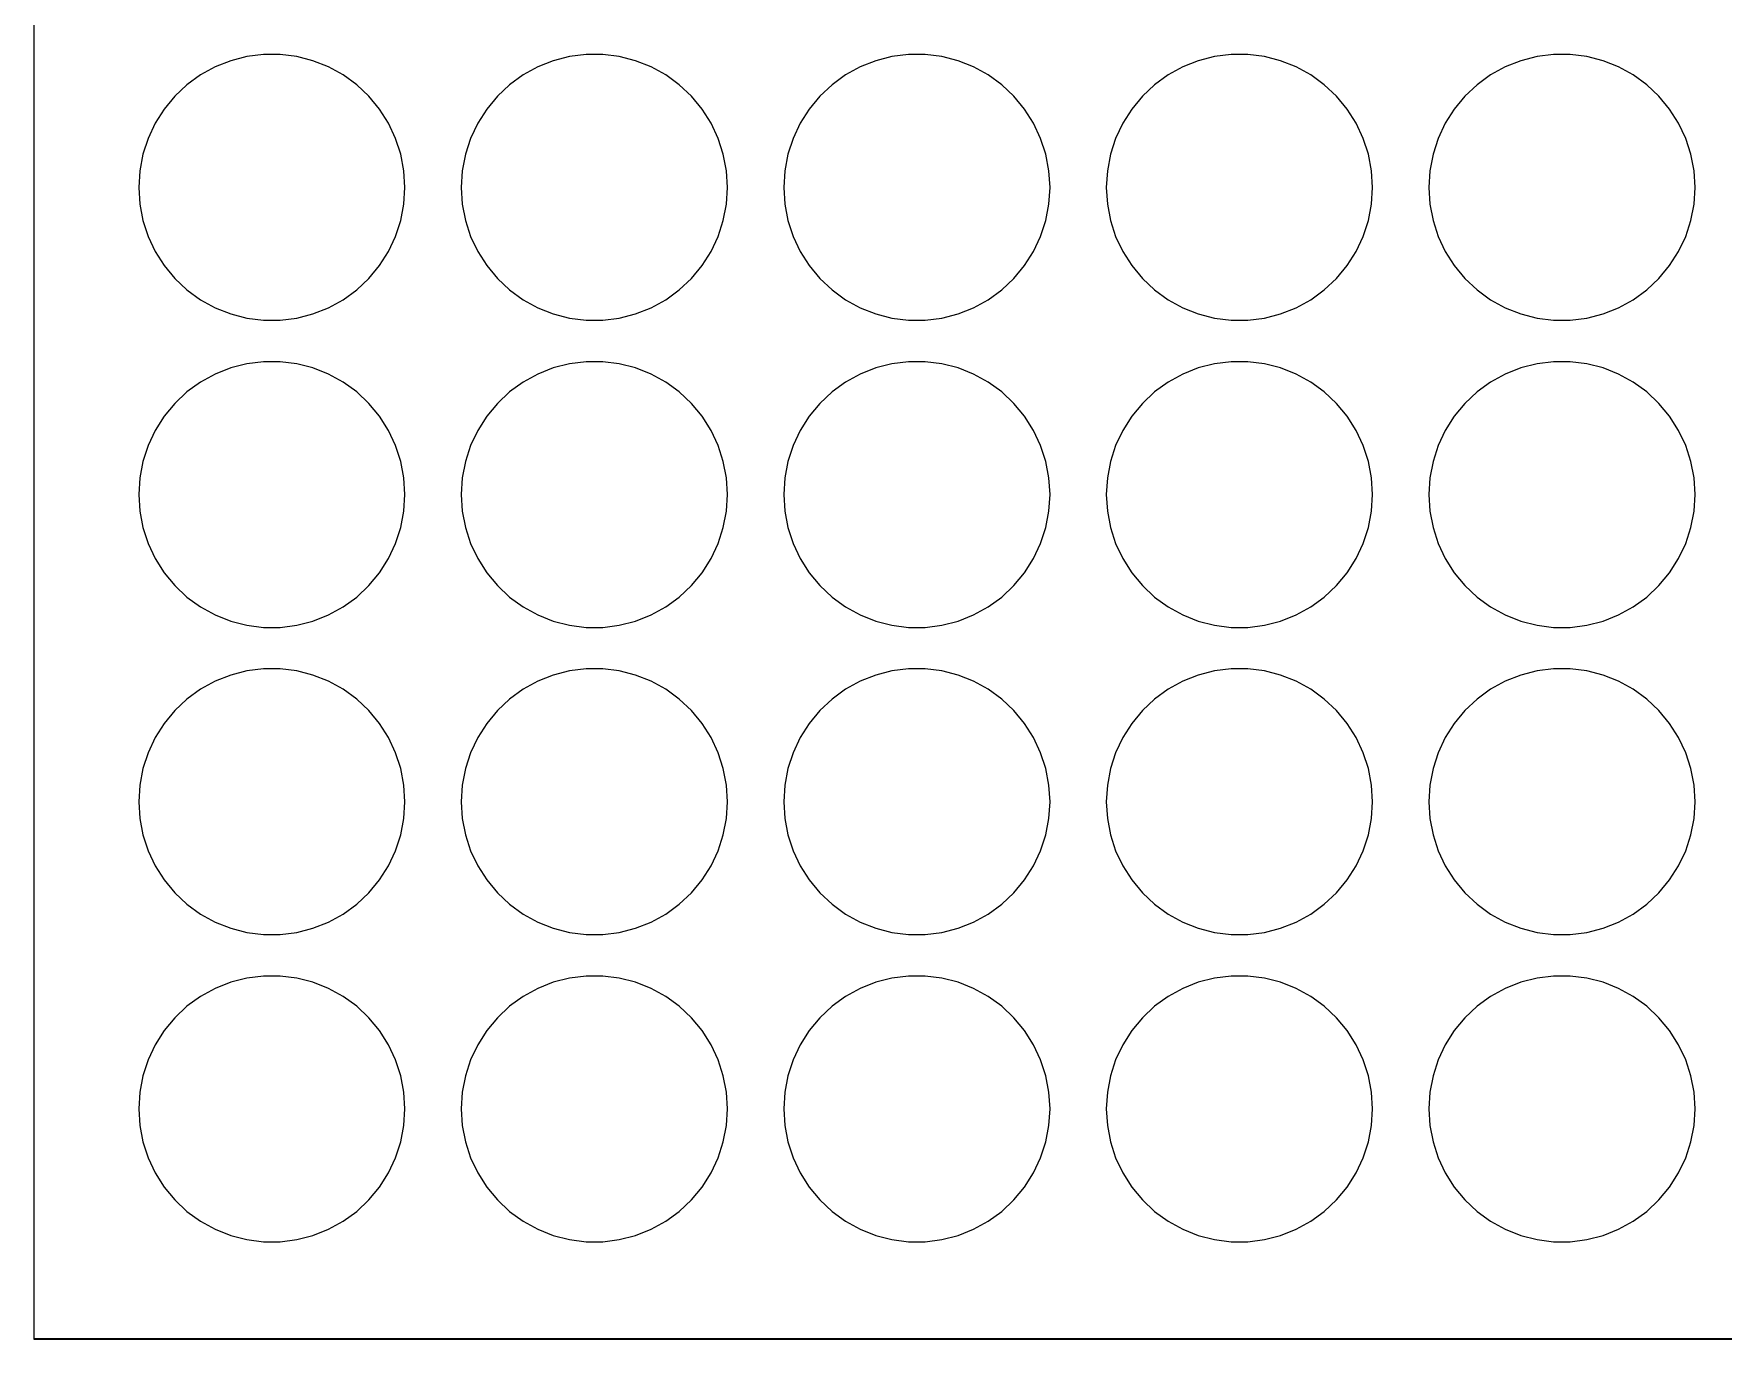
# Model space of a CAD drawing. Header units: metres. Extents: x -330 to 330, y -255 to 255.
# Drawn here: x -330 to 0, y -255 to 0 of the extents above; entities that cross this region are included whole.
import ezdxf

# ---------------------------------------------------------------- set-up
doc = ezdxf.new("R2010")
doc.units = ezdxf.units.M

msp = doc.modelspace()

# ---------------------------------------------------------------- linework, layer by layer
for p, q in [((-330, 255), (-330, -255)), ((-329.95, -254.95), (-329.95, 254.95)), ((-294.57, -6.47449), (-297.431, -8.04747)), ((-291.534, -5.27252), (-294.57, -6.47449)), ((-288.372, -4.46053), (-291.534, -5.27252)), ((-285.133, -4.0513), (-288.372, -4.46053)), ((-281.867, -4.0513), (-285.133, -4.0513)), ((-278.628, -4.46053), (-281.867, -4.0513)), ((-275.466, -5.27252), (-278.628, -4.46053)), ((-272.43, -6.47449), (-275.466, -5.27252)), ((-269.568, -8.04747), (-272.43, -6.47449)), ((-231.57, -6.47449), (-234.431, -8.04747)), ((-228.534, -5.27252), (-231.57, -6.47449)), ((-225.372, -4.46053), (-228.534, -5.27252)), ((-222.133, -4.0513), (-225.372, -4.46053)), ((-218.867, -4.0513), (-222.133, -4.0513)), ((-215.628, -4.46053), (-218.867, -4.0513)), ((-212.466, -5.27252), (-215.628, -4.46053)), ((-209.43, -6.47449), (-212.466, -5.27252)), ((-206.568, -8.04747), (-209.43, -6.47449)), ((-168.57, -6.47449), (-171.431, -8.04747)), ((-165.534, -5.27252), (-168.57, -6.47449)), ((-162.372, -4.46053), (-165.534, -5.27252)), ((-159.133, -4.0513), (-162.372, -4.46053)), ((-155.867, -4.0513), (-159.133, -4.0513)), ((-152.628, -4.46053), (-155.867, -4.0513)), ((-149.466, -5.27252), (-152.628, -4.46053)), ((-146.43, -6.47449), (-149.466, -5.27252)), ((-143.568, -8.04747), (-146.43, -6.47449)), ((-105.57, -6.47449), (-108.431, -8.04747)), ((-102.534, -5.27252), (-105.57, -6.47449)), ((-99.3719, -4.46053), (-102.534, -5.27252)), ((-96.1326, -4.0513), (-99.3719, -4.46053)), ((-92.8674, -4.0513), (-96.1326, -4.0513)), ((-89.6281, -4.46053), (-92.8674, -4.0513)), ((-86.4655, -5.27252), (-89.6281, -4.46053)), ((-83.4297, -6.47449), (-86.4655, -5.27252)), ((-80.5685, -8.04747), (-83.4297, -6.47449)), ((-42.5703, -6.47449), (-45.4315, -8.04747)), ((-39.5344, -5.27252), (-42.5703, -6.47449)), ((-36.3719, -4.46053), (-39.5344, -5.27252)), ((-33.1326, -4.0513), (-36.3719, -4.46053)), ((-29.8674, -4.0513), (-33.1326, -4.0513)), ((-26.6281, -4.46053), (-29.8674, -4.0513)), ((-23.4655, -5.27252), (-26.6281, -4.46053)), ((-20.4297, -6.47449), (-23.4655, -5.27252)), ((-17.5685, -8.04747), (-20.4297, -6.47449)), ((-297.431, -8.04747), (-300.073, -9.96664)), ((-266.927, -9.96664), (-269.568, -8.04747)), ((-234.431, -8.04747), (-237.073, -9.96664)), ((-203.927, -9.96664), (-206.568, -8.04747)), ((-171.431, -8.04747), (-174.073, -9.96664)), ((-140.927, -9.96664), (-143.568, -8.04747)), ((-108.431, -8.04747), (-111.073, -9.96664)), ((-77.927, -9.96664), (-80.5685, -8.04747)), ((-45.4315, -8.04747), (-48.073, -9.96664)), ((-14.927, -9.96664), (-17.5685, -8.04747)), ((-302.453, -12.2018), (-304.534, -14.7176)), ((-300.073, -9.96664), (-302.453, -12.2018)), ((-264.547, -12.2018), (-266.927, -9.96664)), ((-262.466, -14.7176), (-264.547, -12.2018)), ((-239.453, -12.2018), (-241.534, -14.7176)), ((-237.073, -9.96664), (-239.453, -12.2018)), ((-201.547, -12.2018), (-203.927, -9.96664)), ((-199.466, -14.7176), (-201.547, -12.2018)), ((-176.453, -12.2018), (-178.534, -14.7176)), ((-174.073, -9.96664), (-176.453, -12.2018)), ((-138.547, -12.2018), (-140.927, -9.96664)), ((-136.466, -14.7176), (-138.547, -12.2018)), ((-113.453, -12.2018), (-115.534, -14.7176)), ((-111.073, -9.96664), (-113.453, -12.2018)), ((-75.5468, -12.2018), (-77.927, -9.96664)), ((-73.4655, -14.7176), (-75.5468, -12.2018)), ((-50.4532, -12.2018), (-52.5344, -14.7176)), ((-48.073, -9.96664), (-50.4532, -12.2018)), ((-12.5468, -12.2018), (-14.927, -9.96664)), ((-10.4655, -14.7176), (-12.5468, -12.2018)), ((-304.534, -14.7176), (-306.284, -17.4744)), ((-260.716, -17.4744), (-262.466, -14.7176)), ((-241.534, -14.7176), (-243.284, -17.4744)), ((-197.716, -17.4744), (-199.466, -14.7176)), ((-178.534, -14.7176), (-180.284, -17.4744)), ((-134.716, -17.4744), (-136.466, -14.7176)), ((-115.534, -14.7176), (-117.284, -17.4744)), ((-71.716, -17.4744), (-73.4655, -14.7176)), ((-52.5344, -14.7176), (-54.284, -17.4744)), ((-8.71602, -17.4744), (-10.4655, -14.7176)), ((-306.284, -17.4744), (-307.674, -20.4288)), ((-259.326, -20.4288), (-260.716, -17.4744)), ((-243.284, -17.4744), (-244.674, -20.4288)), ((-196.326, -20.4288), (-197.716, -17.4744)), ((-180.284, -17.4744), (-181.674, -20.4288)), ((-133.326, -20.4288), (-134.716, -17.4744)), ((-117.284, -17.4744), (-118.674, -20.4288)), ((-70.3258, -20.4288), (-71.716, -17.4744)), ((-54.284, -17.4744), (-55.6742, -20.4288)), ((-7.32581, -20.4288), (-8.71602, -17.4744)), ((-307.674, -20.4288), (-308.683, -23.5341)), ((-258.317, -23.5341), (-259.326, -20.4288)), ((-244.674, -20.4288), (-245.683, -23.5341)), ((-195.317, -23.5341), (-196.326, -20.4288)), ((-181.674, -20.4288), (-182.683, -23.5341)), ((-132.317, -23.5341), (-133.326, -20.4288)), ((-118.674, -20.4288), (-119.683, -23.5341)), ((-69.3168, -23.5341), (-70.3258, -20.4288)), ((-55.6742, -20.4288), (-56.6832, -23.5341)), ((-6.31683, -23.5341), (-7.32581, -20.4288)), ((-308.683, -23.5341), (-309.295, -26.7413)), ((-257.705, -26.7413), (-258.317, -23.5341)), ((-245.683, -23.5341), (-246.295, -26.7413)), ((-194.705, -26.7413), (-195.317, -23.5341)), ((-182.683, -23.5341), (-183.295, -26.7413)), ((-131.705, -26.7413), (-132.317, -23.5341)), ((-119.683, -23.5341), (-120.295, -26.7413)), ((-68.705, -26.7413), (-69.3168, -23.5341)), ((-56.6832, -23.5341), (-57.295, -26.7413)), ((-5.70502, -26.7413), (-6.31683, -23.5341)), ((-309.295, -26.7413), (-309.5, -30)), ((-257.5, -30), (-257.705, -26.7413)), ((-246.295, -26.7413), (-246.5, -30)), ((-194.5, -30), (-194.705, -26.7413)), ((-183.295, -26.7413), (-183.5, -30)), ((-131.5, -30), (-131.705, -26.7413)), ((-120.295, -26.7413), (-120.5, -30)), ((-68.5, -30), (-68.705, -26.7413)), ((-57.295, -26.7413), (-57.5, -30)), ((-5.5, -30), (-5.70502, -26.7413)), ((-309.5, -30), (-309.295, -33.2587)), ((-257.705, -33.2587), (-257.5, -30)), ((-246.5, -30), (-246.295, -33.2587)), ((-194.705, -33.2587), (-194.5, -30)), ((-183.5, -30), (-183.295, -33.2587)), ((-131.705, -33.2587), (-131.5, -30)), ((-120.5, -30), (-120.295, -33.2587)), ((-68.705, -33.2587), (-68.5, -30)), ((-57.5, -30), (-57.295, -33.2587)), ((-5.70502, -33.2587), (-5.5, -30)), ((-309.295, -33.2587), (-308.683, -36.4659)), ((-258.317, -36.4659), (-257.705, -33.2587)), ((-246.295, -33.2587), (-245.683, -36.4659)), ((-195.317, -36.4659), (-194.705, -33.2587)), ((-183.295, -33.2587), (-182.683, -36.4659)), ((-132.317, -36.4659), (-131.705, -33.2587)), ((-120.295, -33.2587), (-119.683, -36.4659)), ((-69.3168, -36.4659), (-68.705, -33.2587)), ((-57.295, -33.2587), (-56.6832, -36.4659)), ((-6.31683, -36.4659), (-5.70502, -33.2587)), ((-308.683, -36.4659), (-307.674, -39.5712)), ((-307.674, -39.5712), (-306.284, -42.5256)), ((-260.716, -42.5256), (-259.326, -39.5712)), ((-259.326, -39.5712), (-258.317, -36.4659)), ((-245.683, -36.4659), (-244.674, -39.5712)), ((-244.674, -39.5712), (-243.284, -42.5256)), ((-197.716, -42.5256), (-196.326, -39.5712)), ((-196.326, -39.5712), (-195.317, -36.4659)), ((-182.683, -36.4659), (-181.674, -39.5712)), ((-181.674, -39.5712), (-180.284, -42.5256)), ((-134.716, -42.5256), (-133.326, -39.5712)), ((-133.326, -39.5712), (-132.317, -36.4659)), ((-119.683, -36.4659), (-118.674, -39.5712)), ((-118.674, -39.5712), (-117.284, -42.5256)), ((-71.716, -42.5256), (-70.3258, -39.5712)), ((-70.3258, -39.5712), (-69.3168, -36.4659)), ((-56.6832, -36.4659), (-55.6742, -39.5712)), ((-55.6742, -39.5712), (-54.284, -42.5256)), ((-8.71602, -42.5256), (-7.32581, -39.5712)), ((-7.32581, -39.5712), (-6.31683, -36.4659)), ((-306.284, -42.5256), (-304.534, -45.2824)), ((-262.466, -45.2824), (-260.716, -42.5256)), ((-243.284, -42.5256), (-241.534, -45.2824)), ((-199.466, -45.2824), (-197.716, -42.5256)), ((-180.284, -42.5256), (-178.534, -45.2824)), ((-136.466, -45.2824), (-134.716, -42.5256)), ((-117.284, -42.5256), (-115.534, -45.2824)), ((-73.4655, -45.2824), (-71.716, -42.5256)), ((-54.284, -42.5256), (-52.5344, -45.2824)), ((-10.4655, -45.2824), (-8.71602, -42.5256)), ((-304.534, -45.2824), (-302.453, -47.7982)), ((-264.547, -47.7982), (-262.466, -45.2824)), ((-241.534, -45.2824), (-239.453, -47.7982)), ((-201.547, -47.7982), (-199.466, -45.2824)), ((-178.534, -45.2824), (-176.453, -47.7982)), ((-138.547, -47.7982), (-136.466, -45.2824)), ((-115.534, -45.2824), (-113.453, -47.7982)), ((-75.5468, -47.7982), (-73.4655, -45.2824)), ((-52.5344, -45.2824), (-50.4532, -47.7982)), ((-12.5468, -47.7982), (-10.4655, -45.2824)), ((-302.453, -47.7982), (-300.073, -50.0333)), ((-266.927, -50.0333), (-264.547, -47.7982)), ((-239.453, -47.7982), (-237.073, -50.0333)), ((-203.927, -50.0333), (-201.547, -47.7982)), ((-176.453, -47.7982), (-174.073, -50.0333)), ((-140.927, -50.0333), (-138.547, -47.7982)), ((-113.453, -47.7982), (-111.073, -50.0333)), ((-77.927, -50.0333), (-75.5468, -47.7982)), ((-50.4532, -47.7982), (-48.073, -50.0333)), ((-14.927, -50.0333), (-12.5468, -47.7982)), ((-300.073, -50.0333), (-297.431, -51.9525)), ((-297.431, -51.9525), (-294.57, -53.5255)), ((-272.43, -53.5255), (-269.568, -51.9525)), ((-269.568, -51.9525), (-266.927, -50.0333)), ((-237.073, -50.0333), (-234.431, -51.9525)), ((-234.431, -51.9525), (-231.57, -53.5255)), ((-209.43, -53.5255), (-206.568, -51.9525)), ((-206.568, -51.9525), (-203.927, -50.0333)), ((-174.073, -50.0333), (-171.431, -51.9525)), ((-171.431, -51.9525), (-168.57, -53.5255)), ((-146.43, -53.5255), (-143.568, -51.9525)), ((-143.568, -51.9525), (-140.927, -50.0333)), ((-111.073, -50.0333), (-108.431, -51.9525)), ((-108.431, -51.9525), (-105.57, -53.5255)), ((-83.4297, -53.5255), (-80.5685, -51.9525)), ((-80.5685, -51.9525), (-77.927, -50.0333)), ((-48.073, -50.0333), (-45.4315, -51.9525)), ((-45.4315, -51.9525), (-42.5703, -53.5255)), ((-20.4297, -53.5255), (-17.5685, -51.9525)), ((-17.5685, -51.9525), (-14.927, -50.0333)), ((-294.57, -53.5255), (-291.534, -54.7275)), ((-291.534, -54.7275), (-288.372, -55.5395)), ((-288.372, -55.5395), (-285.133, -55.9487)), ((-285.133, -55.9487), (-281.867, -55.9487)), ((-281.867, -55.9487), (-278.628, -55.5395)), ((-278.628, -55.5395), (-275.466, -54.7275)), ((-275.466, -54.7275), (-272.43, -53.5255)), ((-231.57, -53.5255), (-228.534, -54.7275)), ((-228.534, -54.7275), (-225.372, -55.5395)), ((-225.372, -55.5395), (-222.133, -55.9487)), ((-222.133, -55.9487), (-218.867, -55.9487)), ((-218.867, -55.9487), (-215.628, -55.5395)), ((-215.628, -55.5395), (-212.466, -54.7275)), ((-212.466, -54.7275), (-209.43, -53.5255)), ((-168.57, -53.5255), (-165.534, -54.7275)), ((-165.534, -54.7275), (-162.372, -55.5395)), ((-162.372, -55.5395), (-159.133, -55.9487)), ((-159.133, -55.9487), (-155.867, -55.9487)), ((-155.867, -55.9487), (-152.628, -55.5395)), ((-152.628, -55.5395), (-149.466, -54.7275)), ((-149.466, -54.7275), (-146.43, -53.5255)), ((-105.57, -53.5255), (-102.534, -54.7275)), ((-102.534, -54.7275), (-99.3719, -55.5395)), ((-99.3719, -55.5395), (-96.1326, -55.9487)), ((-96.1326, -55.9487), (-92.8674, -55.9487)), ((-92.8674, -55.9487), (-89.6281, -55.5395)), ((-89.6281, -55.5395), (-86.4655, -54.7275)), ((-86.4655, -54.7275), (-83.4297, -53.5255)), ((-42.5703, -53.5255), (-39.5344, -54.7275)), ((-39.5344, -54.7275), (-36.3719, -55.5395)), ((-36.3719, -55.5395), (-33.1326, -55.9487)), ((-33.1326, -55.9487), (-29.8674, -55.9487)), ((-29.8674, -55.9487), (-26.6281, -55.5395)), ((-26.6281, -55.5395), (-23.4655, -54.7275)), ((-23.4655, -54.7275), (-20.4297, -53.5255)), ((-291.534, -65.2725), (-294.57, -66.4745)), ((-288.372, -64.4605), (-291.534, -65.2725)), ((-285.133, -64.0513), (-288.372, -64.4605)), ((-281.867, -64.0513), (-285.133, -64.0513)), ((-278.628, -64.4605), (-281.867, -64.0513)), ((-275.466, -65.2725), (-278.628, -64.4605)), ((-272.43, -66.4745), (-275.466, -65.2725)), ((-228.534, -65.2725), (-231.57, -66.4745)), ((-225.372, -64.4605), (-228.534, -65.2725)), ((-222.133, -64.0513), (-225.372, -64.4605)), ((-218.867, -64.0513), (-222.133, -64.0513)), ((-215.628, -64.4605), (-218.867, -64.0513)), ((-212.466, -65.2725), (-215.628, -64.4605)), ((-209.43, -66.4745), (-212.466, -65.2725)), ((-165.534, -65.2725), (-168.57, -66.4745)), ((-162.372, -64.4605), (-165.534, -65.2725)), ((-159.133, -64.0513), (-162.372, -64.4605)), ((-155.867, -64.0513), (-159.133, -64.0513)), ((-152.628, -64.4605), (-155.867, -64.0513)), ((-149.466, -65.2725), (-152.628, -64.4605)), ((-146.43, -66.4745), (-149.466, -65.2725)), ((-102.534, -65.2725), (-105.57, -66.4745)), ((-99.3719, -64.4605), (-102.534, -65.2725)), ((-96.1326, -64.0513), (-99.3719, -64.4605)), ((-92.8674, -64.0513), (-96.1326, -64.0513)), ((-89.6281, -64.4605), (-92.8674, -64.0513)), ((-86.4655, -65.2725), (-89.6281, -64.4605)), ((-83.4297, -66.4745), (-86.4655, -65.2725)), ((-39.5344, -65.2725), (-42.5703, -66.4745)), ((-36.3719, -64.4605), (-39.5344, -65.2725)), ((-33.1326, -64.0513), (-36.3719, -64.4605)), ((-29.8674, -64.0513), (-33.1326, -64.0513)), ((-26.6281, -64.4605), (-29.8674, -64.0513)), ((-23.4655, -65.2725), (-26.6281, -64.4605)), ((-20.4297, -66.4745), (-23.4655, -65.2725)), ((-297.431, -68.0475), (-300.073, -69.9666)), ((-294.57, -66.4745), (-297.431, -68.0475)), ((-269.568, -68.0475), (-272.43, -66.4745)), ((-266.927, -69.9666), (-269.568, -68.0475)), ((-234.431, -68.0475), (-237.073, -69.9666)), ((-231.57, -66.4745), (-234.431, -68.0475)), ((-206.568, -68.0475), (-209.43, -66.4745)), ((-203.927, -69.9666), (-206.568, -68.0475)), ((-171.431, -68.0475), (-174.073, -69.9666)), ((-168.57, -66.4745), (-171.431, -68.0475)), ((-143.568, -68.0475), (-146.43, -66.4745)), ((-140.927, -69.9666), (-143.568, -68.0475)), ((-108.431, -68.0475), (-111.073, -69.9666)), ((-105.57, -66.4745), (-108.431, -68.0475)), ((-80.5685, -68.0475), (-83.4297, -66.4745)), ((-77.927, -69.9666), (-80.5685, -68.0475)), ((-45.4315, -68.0475), (-48.073, -69.9666)), ((-42.5703, -66.4745), (-45.4315, -68.0475)), ((-17.5685, -68.0475), (-20.4297, -66.4745)), ((-14.927, -69.9666), (-17.5685, -68.0475)), ((-302.453, -72.2018), (-304.534, -74.7176)), ((-300.073, -69.9666), (-302.453, -72.2018)), ((-264.547, -72.2018), (-266.927, -69.9666)), ((-262.466, -74.7176), (-264.547, -72.2018)), ((-239.453, -72.2018), (-241.534, -74.7176)), ((-237.073, -69.9666), (-239.453, -72.2018)), ((-201.547, -72.2018), (-203.927, -69.9666)), ((-199.466, -74.7176), (-201.547, -72.2018)), ((-176.453, -72.2018), (-178.534, -74.7176)), ((-174.073, -69.9666), (-176.453, -72.2018)), ((-138.547, -72.2018), (-140.927, -69.9666)), ((-136.466, -74.7176), (-138.547, -72.2018)), ((-113.453, -72.2018), (-115.534, -74.7176)), ((-111.073, -69.9666), (-113.453, -72.2018)), ((-75.5468, -72.2018), (-77.927, -69.9666)), ((-73.4655, -74.7176), (-75.5468, -72.2018)), ((-50.4532, -72.2018), (-52.5344, -74.7176)), ((-48.073, -69.9666), (-50.4532, -72.2018)), ((-12.5468, -72.2018), (-14.927, -69.9666)), ((-10.4655, -74.7176), (-12.5468, -72.2018)), ((-304.534, -74.7176), (-306.284, -77.4744)), ((-260.716, -77.4744), (-262.466, -74.7176)), ((-241.534, -74.7176), (-243.284, -77.4744)), ((-197.716, -77.4744), (-199.466, -74.7176)), ((-178.534, -74.7176), (-180.284, -77.4744)), ((-134.716, -77.4744), (-136.466, -74.7176)), ((-115.534, -74.7176), (-117.284, -77.4744)), ((-71.716, -77.4744), (-73.4655, -74.7176)), ((-52.5344, -74.7176), (-54.284, -77.4744)), ((-8.71602, -77.4744), (-10.4655, -74.7176)), ((-306.284, -77.4744), (-307.674, -80.4288)), ((-259.326, -80.4288), (-260.716, -77.4744)), ((-243.284, -77.4744), (-244.674, -80.4288)), ((-196.326, -80.4288), (-197.716, -77.4744)), ((-180.284, -77.4744), (-181.674, -80.4288)), ((-133.326, -80.4288), (-134.716, -77.4744)), ((-117.284, -77.4744), (-118.674, -80.4288)), ((-70.3258, -80.4288), (-71.716, -77.4744)), ((-54.284, -77.4744), (-55.6742, -80.4288)), ((-7.32581, -80.4288), (-8.71602, -77.4744)), ((-307.674, -80.4288), (-308.683, -83.5341)), ((-258.317, -83.5341), (-259.326, -80.4288)), ((-244.674, -80.4288), (-245.683, -83.5341)), ((-195.317, -83.5341), (-196.326, -80.4288)), ((-181.674, -80.4288), (-182.683, -83.5341)), ((-132.317, -83.5341), (-133.326, -80.4288)), ((-118.674, -80.4288), (-119.683, -83.5341)), ((-69.3168, -83.5341), (-70.3258, -80.4288)), ((-55.6742, -80.4288), (-56.6832, -83.5341)), ((-6.31683, -83.5341), (-7.32581, -80.4288)), ((-308.683, -83.5341), (-309.295, -86.7413)), ((-257.705, -86.7413), (-258.317, -83.5341)), ((-245.683, -83.5341), (-246.295, -86.7413)), ((-194.705, -86.7413), (-195.317, -83.5341)), ((-182.683, -83.5341), (-183.295, -86.7413)), ((-131.705, -86.7413), (-132.317, -83.5341)), ((-119.683, -83.5341), (-120.295, -86.7413)), ((-68.705, -86.7413), (-69.3168, -83.5341)), ((-56.6832, -83.5341), (-57.295, -86.7413)), ((-5.70502, -86.7413), (-6.31683, -83.5341)), ((-309.295, -86.7413), (-309.5, -90)), ((-257.5, -90), (-257.705, -86.7413)), ((-246.295, -86.7413), (-246.5, -90)), ((-194.5, -90), (-194.705, -86.7413)), ((-183.295, -86.7413), (-183.5, -90)), ((-131.5, -90), (-131.705, -86.7413)), ((-120.295, -86.7413), (-120.5, -90)), ((-68.5, -90), (-68.705, -86.7413)), ((-57.295, -86.7413), (-57.5, -90)), ((-5.5, -90), (-5.70502, -86.7413)), ((-309.5, -90), (-309.295, -93.2587)), ((-257.705, -93.2587), (-257.5, -90)), ((-246.5, -90), (-246.295, -93.2587)), ((-194.705, -93.2587), (-194.5, -90)), ((-183.5, -90), (-183.295, -93.2587)), ((-131.705, -93.2587), (-131.5, -90)), ((-120.5, -90), (-120.295, -93.2587)), ((-68.705, -93.2587), (-68.5, -90)), ((-57.5, -90), (-57.295, -93.2587)), ((-5.70502, -93.2587), (-5.5, -90)), ((-309.295, -93.2587), (-308.683, -96.4659)), ((-258.317, -96.4659), (-257.705, -93.2587)), ((-246.295, -93.2587), (-245.683, -96.4659)), ((-195.317, -96.4659), (-194.705, -93.2587)), ((-183.295, -93.2587), (-182.683, -96.4659)), ((-132.317, -96.4659), (-131.705, -93.2587)), ((-120.295, -93.2587), (-119.683, -96.4659)), ((-69.3168, -96.4659), (-68.705, -93.2587)), ((-57.295, -93.2587), (-56.6832, -96.4659)), ((-6.31683, -96.4659), (-5.70502, -93.2587)), ((-308.683, -96.4659), (-307.674, -99.5712)), ((-259.326, -99.5712), (-258.317, -96.4659)), ((-245.683, -96.4659), (-244.674, -99.5712)), ((-196.326, -99.5712), (-195.317, -96.4659)), ((-182.683, -96.4659), (-181.674, -99.5712)), ((-133.326, -99.5712), (-132.317, -96.4659)), ((-119.683, -96.4659), (-118.674, -99.5712)), ((-70.3258, -99.5712), (-69.3168, -96.4659)), ((-56.6832, -96.4659), (-55.6742, -99.5712)), ((-7.32581, -99.5712), (-6.31683, -96.4659)), ((-307.674, -99.5712), (-306.284, -102.526)), ((-260.716, -102.526), (-259.326, -99.5712)), ((-244.674, -99.5712), (-243.284, -102.526)), ((-197.716, -102.526), (-196.326, -99.5712)), ((-181.674, -99.5712), (-180.284, -102.526)), ((-134.716, -102.526), (-133.326, -99.5712)), ((-118.674, -99.5712), (-117.284, -102.526)), ((-71.716, -102.526), (-70.3258, -99.5712)), ((-55.6742, -99.5712), (-54.284, -102.526)), ((-8.71602, -102.526), (-7.32581, -99.5712)), ((-306.284, -102.526), (-304.534, -105.282)), ((-304.534, -105.282), (-302.453, -107.798)), ((-264.547, -107.798), (-262.466, -105.282)), ((-262.466, -105.282), (-260.716, -102.526)), ((-243.284, -102.526), (-241.534, -105.282)), ((-241.534, -105.282), (-239.453, -107.798)), ((-201.547, -107.798), (-199.466, -105.282)), ((-199.466, -105.282), (-197.716, -102.526)), ((-180.284, -102.526), (-178.534, -105.282)), ((-178.534, -105.282), (-176.453, -107.798)), ((-138.547, -107.798), (-136.466, -105.282)), ((-136.466, -105.282), (-134.716, -102.526)), ((-117.284, -102.526), (-115.534, -105.282)), ((-115.534, -105.282), (-113.453, -107.798)), ((-75.5468, -107.798), (-73.4655, -105.282)), ((-73.4655, -105.282), (-71.716, -102.526)), ((-54.284, -102.526), (-52.5344, -105.282)), ((-52.5344, -105.282), (-50.4532, -107.798)), ((-12.5468, -107.798), (-10.4655, -105.282)), ((-10.4655, -105.282), (-8.71602, -102.526)), ((-302.453, -107.798), (-300.073, -110.033)), ((-266.927, -110.033), (-264.547, -107.798)), ((-239.453, -107.798), (-237.073, -110.033)), ((-203.927, -110.033), (-201.547, -107.798)), ((-176.453, -107.798), (-174.073, -110.033)), ((-140.927, -110.033), (-138.547, -107.798)), ((-113.453, -107.798), (-111.073, -110.033)), ((-77.927, -110.033), (-75.5468, -107.798)), ((-50.4532, -107.798), (-48.073, -110.033)), ((-14.927, -110.033), (-12.5468, -107.798)), ((-300.073, -110.033), (-297.431, -111.953)), ((-297.431, -111.953), (-294.57, -113.525)), ((-272.43, -113.525), (-269.568, -111.953)), ((-269.568, -111.953), (-266.927, -110.033)), ((-237.073, -110.033), (-234.431, -111.953)), ((-234.431, -111.953), (-231.57, -113.525)), ((-209.43, -113.525), (-206.568, -111.953)), ((-206.568, -111.953), (-203.927, -110.033)), ((-174.073, -110.033), (-171.431, -111.953)), ((-171.431, -111.953), (-168.57, -113.525)), ((-146.43, -113.525), (-143.568, -111.953)), ((-143.568, -111.953), (-140.927, -110.033)), ((-111.073, -110.033), (-108.431, -111.953)), ((-108.431, -111.953), (-105.57, -113.525)), ((-83.4297, -113.525), (-80.5685, -111.953)), ((-80.5685, -111.953), (-77.927, -110.033)), ((-48.073, -110.033), (-45.4315, -111.953)), ((-45.4315, -111.953), (-42.5703, -113.525)), ((-20.4297, -113.525), (-17.5685, -111.953)), ((-17.5685, -111.953), (-14.927, -110.033)), ((-294.57, -113.525), (-291.534, -114.727)), ((-291.534, -114.727), (-288.372, -115.539)), ((-278.628, -115.539), (-275.466, -114.727)), ((-275.466, -114.727), (-272.43, -113.525)), ((-231.57, -113.525), (-228.534, -114.727)), ((-228.534, -114.727), (-225.372, -115.539)), ((-215.628, -115.539), (-212.466, -114.727)), ((-212.466, -114.727), (-209.43, -113.525)), ((-168.57, -113.525), (-165.534, -114.727)), ((-165.534, -114.727), (-162.372, -115.539)), ((-152.628, -115.539), (-149.466, -114.727)), ((-149.466, -114.727), (-146.43, -113.525)), ((-105.57, -113.525), (-102.534, -114.727)), ((-102.534, -114.727), (-99.3719, -115.539)), ((-89.6281, -115.539), (-86.4655, -114.727)), ((-86.4655, -114.727), (-83.4297, -113.525)), ((-42.5703, -113.525), (-39.5344, -114.727)), ((-39.5344, -114.727), (-36.3719, -115.539)), ((-26.6281, -115.539), (-23.4655, -114.727)), ((-23.4655, -114.727), (-20.4297, -113.525)), ((-288.372, -115.539), (-285.133, -115.949)), ((-285.133, -115.949), (-281.867, -115.949)), ((-281.867, -115.949), (-278.628, -115.539)), ((-225.372, -115.539), (-222.133, -115.949)), ((-222.133, -115.949), (-218.867, -115.949)), ((-218.867, -115.949), (-215.628, -115.539)), ((-162.372, -115.539), (-159.133, -115.949)), ((-159.133, -115.949), (-155.867, -115.949)), ((-155.867, -115.949), (-152.628, -115.539)), ((-99.3719, -115.539), (-96.1326, -115.949)), ((-96.1326, -115.949), (-92.8674, -115.949)), ((-92.8674, -115.949), (-89.6281, -115.539)), ((-36.3719, -115.539), (-33.1326, -115.949)), ((-33.1326, -115.949), (-29.8674, -115.949)), ((-29.8674, -115.949), (-26.6281, -115.539)), ((-291.534, -125.273), (-294.57, -126.474)), ((-288.372, -124.461), (-291.534, -125.273)), ((-285.133, -124.051), (-288.372, -124.461)), ((-281.867, -124.051), (-285.133, -124.051)), ((-278.628, -124.461), (-281.867, -124.051)), ((-275.466, -125.273), (-278.628, -124.461)), ((-272.43, -126.474), (-275.466, -125.273)), ((-228.534, -125.273), (-231.57, -126.474)), ((-225.372, -124.461), (-228.534, -125.273)), ((-222.133, -124.051), (-225.372, -124.461)), ((-218.867, -124.051), (-222.133, -124.051)), ((-215.628, -124.461), (-218.867, -124.051)), ((-212.466, -125.273), (-215.628, -124.461)), ((-209.43, -126.474), (-212.466, -125.273)), ((-165.534, -125.273), (-168.57, -126.474)), ((-162.372, -124.461), (-165.534, -125.273)), ((-159.133, -124.051), (-162.372, -124.461)), ((-155.867, -124.051), (-159.133, -124.051)), ((-152.628, -124.461), (-155.867, -124.051)), ((-149.466, -125.273), (-152.628, -124.461)), ((-146.43, -126.474), (-149.466, -125.273)), ((-102.534, -125.273), (-105.57, -126.474)), ((-99.3719, -124.461), (-102.534, -125.273)), ((-96.1326, -124.051), (-99.3719, -124.461)), ((-92.8674, -124.051), (-96.1326, -124.051)), ((-89.6281, -124.461), (-92.8674, -124.051)), ((-86.4655, -125.273), (-89.6281, -124.461)), ((-83.4297, -126.474), (-86.4655, -125.273)), ((-39.5344, -125.273), (-42.5703, -126.474)), ((-36.3719, -124.461), (-39.5344, -125.273)), ((-33.1326, -124.051), (-36.3719, -124.461)), ((-29.8674, -124.051), (-33.1326, -124.051)), ((-26.6281, -124.461), (-29.8674, -124.051)), ((-23.4655, -125.273), (-26.6281, -124.461)), ((-20.4297, -126.474), (-23.4655, -125.273)), ((-297.431, -128.047), (-300.073, -129.967)), ((-294.57, -126.474), (-297.431, -128.047)), ((-269.568, -128.047), (-272.43, -126.474)), ((-266.927, -129.967), (-269.568, -128.047)), ((-234.431, -128.047), (-237.073, -129.967)), ((-231.57, -126.474), (-234.431, -128.047)), ((-206.568, -128.047), (-209.43, -126.474)), ((-203.927, -129.967), (-206.568, -128.047)), ((-171.431, -128.047), (-174.073, -129.967)), ((-168.57, -126.474), (-171.431, -128.047)), ((-143.568, -128.047), (-146.43, -126.474)), ((-140.927, -129.967), (-143.568, -128.047)), ((-108.431, -128.047), (-111.073, -129.967)), ((-105.57, -126.474), (-108.431, -128.047)), ((-80.5685, -128.047), (-83.4297, -126.474)), ((-77.927, -129.967), (-80.5685, -128.047)), ((-45.4315, -128.047), (-48.073, -129.967)), ((-42.5703, -126.474), (-45.4315, -128.047)), ((-17.5685, -128.047), (-20.4297, -126.474)), ((-14.927, -129.967), (-17.5685, -128.047)), ((-300.073, -129.967), (-302.453, -132.202)), ((-264.547, -132.202), (-266.927, -129.967)), ((-237.073, -129.967), (-239.453, -132.202)), ((-201.547, -132.202), (-203.927, -129.967)), ((-174.073, -129.967), (-176.453, -132.202)), ((-138.547, -132.202), (-140.927, -129.967)), ((-111.073, -129.967), (-113.453, -132.202)), ((-75.5468, -132.202), (-77.927, -129.967)), ((-48.073, -129.967), (-50.4532, -132.202)), ((-12.5468, -132.202), (-14.927, -129.967)), ((-304.534, -134.718), (-306.284, -137.474)), ((-302.453, -132.202), (-304.534, -134.718)), ((-262.466, -134.718), (-264.547, -132.202)), ((-260.716, -137.474), (-262.466, -134.718)), ((-241.534, -134.718), (-243.284, -137.474)), ((-239.453, -132.202), (-241.534, -134.718)), ((-199.466, -134.718), (-201.547, -132.202)), ((-197.716, -137.474), (-199.466, -134.718)), ((-178.534, -134.718), (-180.284, -137.474)), ((-176.453, -132.202), (-178.534, -134.718)), ((-136.466, -134.718), (-138.547, -132.202)), ((-134.716, -137.474), (-136.466, -134.718)), ((-115.534, -134.718), (-117.284, -137.474)), ((-113.453, -132.202), (-115.534, -134.718)), ((-73.4655, -134.718), (-75.5468, -132.202)), ((-71.716, -137.474), (-73.4655, -134.718)), ((-52.5344, -134.718), (-54.284, -137.474)), ((-50.4532, -132.202), (-52.5344, -134.718)), ((-10.4655, -134.718), (-12.5468, -132.202)), ((-8.71602, -137.474), (-10.4655, -134.718)), ((-306.284, -137.474), (-307.674, -140.429)), ((-259.326, -140.429), (-260.716, -137.474)), ((-243.284, -137.474), (-244.674, -140.429)), ((-196.326, -140.429), (-197.716, -137.474)), ((-180.284, -137.474), (-181.674, -140.429)), ((-133.326, -140.429), (-134.716, -137.474)), ((-117.284, -137.474), (-118.674, -140.429)), ((-70.3258, -140.429), (-71.716, -137.474)), ((-54.284, -137.474), (-55.6742, -140.429)), ((-7.32581, -140.429), (-8.71602, -137.474)), ((-307.674, -140.429), (-308.683, -143.534)), ((-258.317, -143.534), (-259.326, -140.429)), ((-244.674, -140.429), (-245.683, -143.534)), ((-195.317, -143.534), (-196.326, -140.429)), ((-181.674, -140.429), (-182.683, -143.534)), ((-132.317, -143.534), (-133.326, -140.429)), ((-118.674, -140.429), (-119.683, -143.534)), ((-69.3168, -143.534), (-70.3258, -140.429)), ((-55.6742, -140.429), (-56.6832, -143.534)), ((-6.31683, -143.534), (-7.32581, -140.429)), ((-308.683, -143.534), (-309.295, -146.741)), ((-257.705, -146.741), (-258.317, -143.534)), ((-245.683, -143.534), (-246.295, -146.741)), ((-194.705, -146.741), (-195.317, -143.534)), ((-182.683, -143.534), (-183.295, -146.741)), ((-131.705, -146.741), (-132.317, -143.534)), ((-119.683, -143.534), (-120.295, -146.741)), ((-68.705, -146.741), (-69.3168, -143.534)), ((-56.6832, -143.534), (-57.295, -146.741)), ((-5.70502, -146.741), (-6.31683, -143.534)), ((-309.295, -146.741), (-309.5, -150)), ((-257.5, -150), (-257.705, -146.741)), ((-246.295, -146.741), (-246.5, -150)), ((-194.5, -150), (-194.705, -146.741)), ((-183.295, -146.741), (-183.5, -150)), ((-131.5, -150), (-131.705, -146.741)), ((-120.295, -146.741), (-120.5, -150)), ((-68.5, -150), (-68.705, -146.741)), ((-57.295, -146.741), (-57.5, -150)), ((-5.5, -150), (-5.70502, -146.741)), ((-309.5, -150), (-309.295, -153.259)), ((-257.705, -153.259), (-257.5, -150)), ((-246.5, -150), (-246.295, -153.259)), ((-194.705, -153.259), (-194.5, -150)), ((-183.5, -150), (-183.295, -153.259)), ((-131.705, -153.259), (-131.5, -150)), ((-120.5, -150), (-120.295, -153.259)), ((-68.705, -153.259), (-68.5, -150)), ((-57.5, -150), (-57.295, -153.259)), ((-5.70502, -153.259), (-5.5, -150)), ((-309.295, -153.259), (-308.683, -156.466)), ((-258.317, -156.466), (-257.705, -153.259)), ((-246.295, -153.259), (-245.683, -156.466)), ((-195.317, -156.466), (-194.705, -153.259)), ((-183.295, -153.259), (-182.683, -156.466)), ((-132.317, -156.466), (-131.705, -153.259)), ((-120.295, -153.259), (-119.683, -156.466)), ((-69.3168, -156.466), (-68.705, -153.259)), ((-57.295, -153.259), (-56.6832, -156.466)), ((-6.31683, -156.466), (-5.70502, -153.259)), ((-308.683, -156.466), (-307.674, -159.571)), ((-259.326, -159.571), (-258.317, -156.466)), ((-245.683, -156.466), (-244.674, -159.571)), ((-196.326, -159.571), (-195.317, -156.466)), ((-182.683, -156.466), (-181.674, -159.571)), ((-133.326, -159.571), (-132.317, -156.466)), ((-119.683, -156.466), (-118.674, -159.571)), ((-70.3258, -159.571), (-69.3168, -156.466)), ((-56.6832, -156.466), (-55.6742, -159.571)), ((-7.32581, -159.571), (-6.31683, -156.466)), ((-307.674, -159.571), (-306.284, -162.526)), ((-260.716, -162.526), (-259.326, -159.571)), ((-244.674, -159.571), (-243.284, -162.526)), ((-197.716, -162.526), (-196.326, -159.571)), ((-181.674, -159.571), (-180.284, -162.526)), ((-134.716, -162.526), (-133.326, -159.571)), ((-118.674, -159.571), (-117.284, -162.526)), ((-71.716, -162.526), (-70.3258, -159.571)), ((-55.6742, -159.571), (-54.284, -162.526)), ((-8.71602, -162.526), (-7.32581, -159.571)), ((-306.284, -162.526), (-304.534, -165.282)), ((-262.466, -165.282), (-260.716, -162.526)), ((-243.284, -162.526), (-241.534, -165.282)), ((-199.466, -165.282), (-197.716, -162.526)), ((-180.284, -162.526), (-178.534, -165.282)), ((-136.466, -165.282), (-134.716, -162.526)), ((-117.284, -162.526), (-115.534, -165.282)), ((-73.4655, -165.282), (-71.716, -162.526)), ((-54.284, -162.526), (-52.5344, -165.282)), ((-10.4655, -165.282), (-8.71602, -162.526)), ((-304.534, -165.282), (-302.453, -167.798)), ((-302.453, -167.798), (-300.073, -170.033)), ((-266.927, -170.033), (-264.547, -167.798)), ((-264.547, -167.798), (-262.466, -165.282)), ((-241.534, -165.282), (-239.453, -167.798)), ((-239.453, -167.798), (-237.073, -170.033)), ((-203.927, -170.033), (-201.547, -167.798)), ((-201.547, -167.798), (-199.466, -165.282)), ((-178.534, -165.282), (-176.453, -167.798)), ((-176.453, -167.798), (-174.073, -170.033)), ((-140.927, -170.033), (-138.547, -167.798)), ((-138.547, -167.798), (-136.466, -165.282)), ((-115.534, -165.282), (-113.453, -167.798)), ((-113.453, -167.798), (-111.073, -170.033)), ((-77.927, -170.033), (-75.5468, -167.798)), ((-75.5468, -167.798), (-73.4655, -165.282)), ((-52.5344, -165.282), (-50.4532, -167.798)), ((-50.4532, -167.798), (-48.073, -170.033)), ((-14.927, -170.033), (-12.5468, -167.798)), ((-12.5468, -167.798), (-10.4655, -165.282)), ((-300.073, -170.033), (-297.431, -171.953)), ((-269.568, -171.953), (-266.927, -170.033)), ((-237.073, -170.033), (-234.431, -171.953)), ((-206.568, -171.953), (-203.927, -170.033)), ((-174.073, -170.033), (-171.431, -171.953)), ((-143.568, -171.953), (-140.927, -170.033)), ((-111.073, -170.033), (-108.431, -171.953)), ((-80.5685, -171.953), (-77.927, -170.033)), ((-48.073, -170.033), (-45.4315, -171.953)), ((-17.5685, -171.953), (-14.927, -170.033)), ((-297.431, -171.953), (-294.57, -173.525)), ((-294.57, -173.525), (-291.534, -174.727)), ((-291.534, -174.727), (-288.372, -175.539)), ((-278.628, -175.539), (-275.466, -174.727)), ((-275.466, -174.727), (-272.43, -173.525)), ((-272.43, -173.525), (-269.568, -171.953)), ((-234.431, -171.953), (-231.57, -173.525)), ((-231.57, -173.525), (-228.534, -174.727)), ((-228.534, -174.727), (-225.372, -175.539)), ((-215.628, -175.539), (-212.466, -174.727)), ((-212.466, -174.727), (-209.43, -173.525)), ((-209.43, -173.525), (-206.568, -171.953)), ((-171.431, -171.953), (-168.57, -173.525)), ((-168.57, -173.525), (-165.534, -174.727)), ((-165.534, -174.727), (-162.372, -175.539)), ((-152.628, -175.539), (-149.466, -174.727)), ((-149.466, -174.727), (-146.43, -173.525)), ((-146.43, -173.525), (-143.568, -171.953)), ((-108.431, -171.953), (-105.57, -173.525)), ((-105.57, -173.525), (-102.534, -174.727)), ((-102.534, -174.727), (-99.3719, -175.539)), ((-89.6281, -175.539), (-86.4655, -174.727)), ((-86.4655, -174.727), (-83.4297, -173.525)), ((-83.4297, -173.525), (-80.5685, -171.953)), ((-45.4315, -171.953), (-42.5703, -173.525)), ((-42.5703, -173.525), (-39.5344, -174.727)), ((-39.5344, -174.727), (-36.3719, -175.539)), ((-26.6281, -175.539), (-23.4655, -174.727)), ((-23.4655, -174.727), (-20.4297, -173.525)), ((-20.4297, -173.525), (-17.5685, -171.953)), ((-288.372, -175.539), (-285.133, -175.949)), ((-285.133, -175.949), (-281.867, -175.949)), ((-281.867, -175.949), (-278.628, -175.539)), ((-225.372, -175.539), (-222.133, -175.949)), ((-222.133, -175.949), (-218.867, -175.949)), ((-218.867, -175.949), (-215.628, -175.539)), ((-162.372, -175.539), (-159.133, -175.949)), ((-159.133, -175.949), (-155.867, -175.949)), ((-155.867, -175.949), (-152.628, -175.539)), ((-99.3719, -175.539), (-96.1326, -175.949)), ((-96.1326, -175.949), (-92.8674, -175.949)), ((-92.8674, -175.949), (-89.6281, -175.539)), ((-36.3719, -175.539), (-33.1326, -175.949)), ((-33.1326, -175.949), (-29.8674, -175.949)), ((-29.8674, -175.949), (-26.6281, -175.539)), ((-288.372, -184.461), (-291.534, -185.273)), ((-285.133, -184.051), (-288.372, -184.461)), ((-281.867, -184.051), (-285.133, -184.051)), ((-278.628, -184.461), (-281.867, -184.051)), ((-275.466, -185.273), (-278.628, -184.461)), ((-225.372, -184.461), (-228.534, -185.273)), ((-222.133, -184.051), (-225.372, -184.461)), ((-218.867, -184.051), (-222.133, -184.051)), ((-215.628, -184.461), (-218.867, -184.051)), ((-212.466, -185.273), (-215.628, -184.461)), ((-162.372, -184.461), (-165.534, -185.273)), ((-159.133, -184.051), (-162.372, -184.461)), ((-155.867, -184.051), (-159.133, -184.051)), ((-152.628, -184.461), (-155.867, -184.051)), ((-149.466, -185.273), (-152.628, -184.461)), ((-99.3719, -184.461), (-102.534, -185.273)), ((-96.1326, -184.051), (-99.3719, -184.461)), ((-92.8674, -184.051), (-96.1326, -184.051)), ((-89.6281, -184.461), (-92.8674, -184.051)), ((-86.4655, -185.273), (-89.6281, -184.461)), ((-36.3719, -184.461), (-39.5344, -185.273)), ((-33.1326, -184.051), (-36.3719, -184.461)), ((-29.8674, -184.051), (-33.1326, -184.051)), ((-26.6281, -184.461), (-29.8674, -184.051)), ((-23.4655, -185.273), (-26.6281, -184.461)), ((-297.431, -188.047), (-300.073, -189.967)), ((-294.57, -186.474), (-297.431, -188.047)), ((-291.534, -185.273), (-294.57, -186.474)), ((-272.43, -186.474), (-275.466, -185.273)), ((-269.568, -188.047), (-272.43, -186.474)), ((-266.927, -189.967), (-269.568, -188.047)), ((-234.431, -188.047), (-237.073, -189.967)), ((-231.57, -186.474), (-234.431, -188.047)), ((-228.534, -185.273), (-231.57, -186.474)), ((-209.43, -186.474), (-212.466, -185.273)), ((-206.568, -188.047), (-209.43, -186.474)), ((-203.927, -189.967), (-206.568, -188.047)), ((-171.431, -188.047), (-174.073, -189.967)), ((-168.57, -186.474), (-171.431, -188.047)), ((-165.534, -185.273), (-168.57, -186.474)), ((-146.43, -186.474), (-149.466, -185.273)), ((-143.568, -188.047), (-146.43, -186.474)), ((-140.927, -189.967), (-143.568, -188.047)), ((-108.431, -188.047), (-111.073, -189.967)), ((-105.57, -186.474), (-108.431, -188.047)), ((-102.534, -185.273), (-105.57, -186.474)), ((-83.4297, -186.474), (-86.4655, -185.273)), ((-80.5685, -188.047), (-83.4297, -186.474)), ((-77.927, -189.967), (-80.5685, -188.047)), ((-45.4315, -188.047), (-48.073, -189.967)), ((-42.5703, -186.474), (-45.4315, -188.047)), ((-39.5344, -185.273), (-42.5703, -186.474)), ((-20.4297, -186.474), (-23.4655, -185.273)), ((-17.5685, -188.047), (-20.4297, -186.474)), ((-14.927, -189.967), (-17.5685, -188.047)), ((-300.073, -189.967), (-302.453, -192.202)), ((-264.547, -192.202), (-266.927, -189.967)), ((-237.073, -189.967), (-239.453, -192.202)), ((-201.547, -192.202), (-203.927, -189.967)), ((-174.073, -189.967), (-176.453, -192.202)), ((-138.547, -192.202), (-140.927, -189.967)), ((-111.073, -189.967), (-113.453, -192.202)), ((-75.5468, -192.202), (-77.927, -189.967)), ((-48.073, -189.967), (-50.4532, -192.202)), ((-12.5468, -192.202), (-14.927, -189.967)), ((-302.453, -192.202), (-304.534, -194.718)), ((-262.466, -194.718), (-264.547, -192.202)), ((-239.453, -192.202), (-241.534, -194.718)), ((-199.466, -194.718), (-201.547, -192.202)), ((-176.453, -192.202), (-178.534, -194.718)), ((-136.466, -194.718), (-138.547, -192.202)), ((-113.453, -192.202), (-115.534, -194.718)), ((-73.4655, -194.718), (-75.5468, -192.202)), ((-50.4532, -192.202), (-52.5344, -194.718)), ((-10.4655, -194.718), (-12.5468, -192.202)), ((-306.284, -197.474), (-307.674, -200.429)), ((-304.534, -194.718), (-306.284, -197.474)), ((-260.716, -197.474), (-262.466, -194.718)), ((-259.326, -200.429), (-260.716, -197.474)), ((-243.284, -197.474), (-244.674, -200.429)), ((-241.534, -194.718), (-243.284, -197.474)), ((-197.716, -197.474), (-199.466, -194.718)), ((-196.326, -200.429), (-197.716, -197.474)), ((-180.284, -197.474), (-181.674, -200.429)), ((-178.534, -194.718), (-180.284, -197.474)), ((-134.716, -197.474), (-136.466, -194.718)), ((-133.326, -200.429), (-134.716, -197.474)), ((-117.284, -197.474), (-118.674, -200.429)), ((-115.534, -194.718), (-117.284, -197.474)), ((-71.716, -197.474), (-73.4655, -194.718)), ((-70.3258, -200.429), (-71.716, -197.474)), ((-54.284, -197.474), (-55.6742, -200.429)), ((-52.5344, -194.718), (-54.284, -197.474)), ((-8.71602, -197.474), (-10.4655, -194.718)), ((-7.32581, -200.429), (-8.71602, -197.474)), ((-307.674, -200.429), (-308.683, -203.534)), ((-258.317, -203.534), (-259.326, -200.429)), ((-244.674, -200.429), (-245.683, -203.534)), ((-195.317, -203.534), (-196.326, -200.429)), ((-181.674, -200.429), (-182.683, -203.534)), ((-132.317, -203.534), (-133.326, -200.429)), ((-118.674, -200.429), (-119.683, -203.534)), ((-69.3168, -203.534), (-70.3258, -200.429)), ((-55.6742, -200.429), (-56.6832, -203.534)), ((-6.31683, -203.534), (-7.32581, -200.429)), ((-308.683, -203.534), (-309.295, -206.741)), ((-257.705, -206.741), (-258.317, -203.534)), ((-245.683, -203.534), (-246.295, -206.741)), ((-194.705, -206.741), (-195.317, -203.534)), ((-182.683, -203.534), (-183.295, -206.741)), ((-131.705, -206.741), (-132.317, -203.534)), ((-119.683, -203.534), (-120.295, -206.741)), ((-68.705, -206.741), (-69.3168, -203.534)), ((-56.6832, -203.534), (-57.295, -206.741)), ((-5.70502, -206.741), (-6.31683, -203.534)), ((-309.295, -206.741), (-309.5, -210)), ((-257.5, -210), (-257.705, -206.741)), ((-246.295, -206.741), (-246.5, -210)), ((-194.5, -210), (-194.705, -206.741)), ((-183.295, -206.741), (-183.5, -210)), ((-131.5, -210), (-131.705, -206.741)), ((-120.295, -206.741), (-120.5, -210)), ((-68.5, -210), (-68.705, -206.741)), ((-57.295, -206.741), (-57.5, -210)), ((-5.5, -210), (-5.70502, -206.741)), ((-309.5, -210), (-309.295, -213.259)), ((-257.705, -213.259), (-257.5, -210)), ((-246.5, -210), (-246.295, -213.259)), ((-194.705, -213.259), (-194.5, -210)), ((-183.5, -210), (-183.295, -213.259)), ((-131.705, -213.259), (-131.5, -210)), ((-120.5, -210), (-120.295, -213.259)), ((-68.705, -213.259), (-68.5, -210)), ((-57.5, -210), (-57.295, -213.259)), ((-5.70502, -213.259), (-5.5, -210)), ((-309.295, -213.259), (-308.683, -216.466)), ((-258.317, -216.466), (-257.705, -213.259)), ((-246.295, -213.259), (-245.683, -216.466)), ((-195.317, -216.466), (-194.705, -213.259)), ((-183.295, -213.259), (-182.683, -216.466)), ((-132.317, -216.466), (-131.705, -213.259)), ((-120.295, -213.259), (-119.683, -216.466)), ((-69.3168, -216.466), (-68.705, -213.259)), ((-57.295, -213.259), (-56.6832, -216.466)), ((-6.31683, -216.466), (-5.70502, -213.259)), ((-308.683, -216.466), (-307.674, -219.571)), ((-259.326, -219.571), (-258.317, -216.466)), ((-245.683, -216.466), (-244.674, -219.571)), ((-196.326, -219.571), (-195.317, -216.466)), ((-182.683, -216.466), (-181.674, -219.571)), ((-133.326, -219.571), (-132.317, -216.466)), ((-119.683, -216.466), (-118.674, -219.571)), ((-70.3258, -219.571), (-69.3168, -216.466)), ((-56.6832, -216.466), (-55.6742, -219.571)), ((-7.32581, -219.571), (-6.31683, -216.466)), ((-307.674, -219.571), (-306.284, -222.526)), ((-260.716, -222.526), (-259.326, -219.571)), ((-244.674, -219.571), (-243.284, -222.526)), ((-197.716, -222.526), (-196.326, -219.571)), ((-181.674, -219.571), (-180.284, -222.526)), ((-134.716, -222.526), (-133.326, -219.571)), ((-118.674, -219.571), (-117.284, -222.526)), ((-71.716, -222.526), (-70.3258, -219.571)), ((-55.6742, -219.571), (-54.284, -222.526)), ((-8.71602, -222.526), (-7.32581, -219.571)), ((-306.284, -222.526), (-304.534, -225.282)), ((-262.466, -225.282), (-260.716, -222.526)), ((-243.284, -222.526), (-241.534, -225.282)), ((-199.466, -225.282), (-197.716, -222.526)), ((-180.284, -222.526), (-178.534, -225.282)), ((-136.466, -225.282), (-134.716, -222.526)), ((-117.284, -222.526), (-115.534, -225.282)), ((-73.4655, -225.282), (-71.716, -222.526)), ((-54.284, -222.526), (-52.5344, -225.282)), ((-10.4655, -225.282), (-8.71602, -222.526)), ((-304.534, -225.282), (-302.453, -227.798)), ((-264.547, -227.798), (-262.466, -225.282)), ((-241.534, -225.282), (-239.453, -227.798)), ((-201.547, -227.798), (-199.466, -225.282)), ((-178.534, -225.282), (-176.453, -227.798)), ((-138.547, -227.798), (-136.466, -225.282)), ((-115.534, -225.282), (-113.453, -227.798)), ((-75.5468, -227.798), (-73.4655, -225.282)), ((-52.5344, -225.282), (-50.4532, -227.798)), ((-12.5468, -227.798), (-10.4655, -225.282)), ((-302.453, -227.798), (-300.073, -230.033)), ((-300.073, -230.033), (-297.431, -231.953)), ((-269.568, -231.953), (-266.927, -230.033)), ((-266.927, -230.033), (-264.547, -227.798)), ((-239.453, -227.798), (-237.073, -230.033)), ((-237.073, -230.033), (-234.431, -231.953)), ((-206.568, -231.953), (-203.927, -230.033)), ((-203.927, -230.033), (-201.547, -227.798)), ((-176.453, -227.798), (-174.073, -230.033)), ((-174.073, -230.033), (-171.431, -231.953)), ((-143.568, -231.953), (-140.927, -230.033)), ((-140.927, -230.033), (-138.547, -227.798)), ((-113.453, -227.798), (-111.073, -230.033)), ((-111.073, -230.033), (-108.431, -231.953)), ((-80.5685, -231.953), (-77.927, -230.033)), ((-77.927, -230.033), (-75.5468, -227.798)), ((-50.4532, -227.798), (-48.073, -230.033)), ((-48.073, -230.033), (-45.4315, -231.953)), ((-17.5685, -231.953), (-14.927, -230.033)), ((-14.927, -230.033), (-12.5468, -227.798)), ((-297.431, -231.953), (-294.57, -233.525)), ((-294.57, -233.525), (-291.534, -234.727)), ((-275.466, -234.727), (-272.43, -233.525)), ((-272.43, -233.525), (-269.568, -231.953)), ((-234.431, -231.953), (-231.57, -233.525)), ((-231.57, -233.525), (-228.534, -234.727)), ((-212.466, -234.727), (-209.43, -233.525)), ((-209.43, -233.525), (-206.568, -231.953)), ((-171.431, -231.953), (-168.57, -233.525)), ((-168.57, -233.525), (-165.534, -234.727)), ((-149.466, -234.727), (-146.43, -233.525)), ((-146.43, -233.525), (-143.568, -231.953)), ((-108.431, -231.953), (-105.57, -233.525)), ((-105.57, -233.525), (-102.534, -234.727)), ((-86.4655, -234.727), (-83.4297, -233.525)), ((-83.4297, -233.525), (-80.5685, -231.953)), ((-45.4315, -231.953), (-42.5703, -233.525)), ((-42.5703, -233.525), (-39.5344, -234.727)), ((-23.4655, -234.727), (-20.4297, -233.525)), ((-20.4297, -233.525), (-17.5685, -231.953)), ((-291.534, -234.727), (-288.372, -235.539)), ((-288.372, -235.539), (-285.133, -235.949)), ((-285.133, -235.949), (-281.867, -235.949)), ((-281.867, -235.949), (-278.628, -235.539)), ((-278.628, -235.539), (-275.466, -234.727)), ((-228.534, -234.727), (-225.372, -235.539)), ((-225.372, -235.539), (-222.133, -235.949)), ((-222.133, -235.949), (-218.867, -235.949)), ((-218.867, -235.949), (-215.628, -235.539)), ((-215.628, -235.539), (-212.466, -234.727)), ((-165.534, -234.727), (-162.372, -235.539)), ((-162.372, -235.539), (-159.133, -235.949)), ((-159.133, -235.949), (-155.867, -235.949)), ((-155.867, -235.949), (-152.628, -235.539)), ((-152.628, -235.539), (-149.466, -234.727)), ((-102.534, -234.727), (-99.3719, -235.539)), ((-99.3719, -235.539), (-96.1326, -235.949)), ((-96.1326, -235.949), (-92.8674, -235.949)), ((-92.8674, -235.949), (-89.6281, -235.539)), ((-89.6281, -235.539), (-86.4655, -234.727)), ((-39.5344, -234.727), (-36.3719, -235.539)), ((-36.3719, -235.539), (-33.1326, -235.949)), ((-33.1326, -235.949), (-29.8674, -235.949)), ((-29.8674, -235.949), (-26.6281, -235.539)), ((-26.6281, -235.539), (-23.4655, -234.727)), ((-330, -255), (330, -255)), ((329.95, -254.95), (-329.95, -254.95))]:
    msp.add_line(p, q)

doc.saveas('drawing.dxf')
